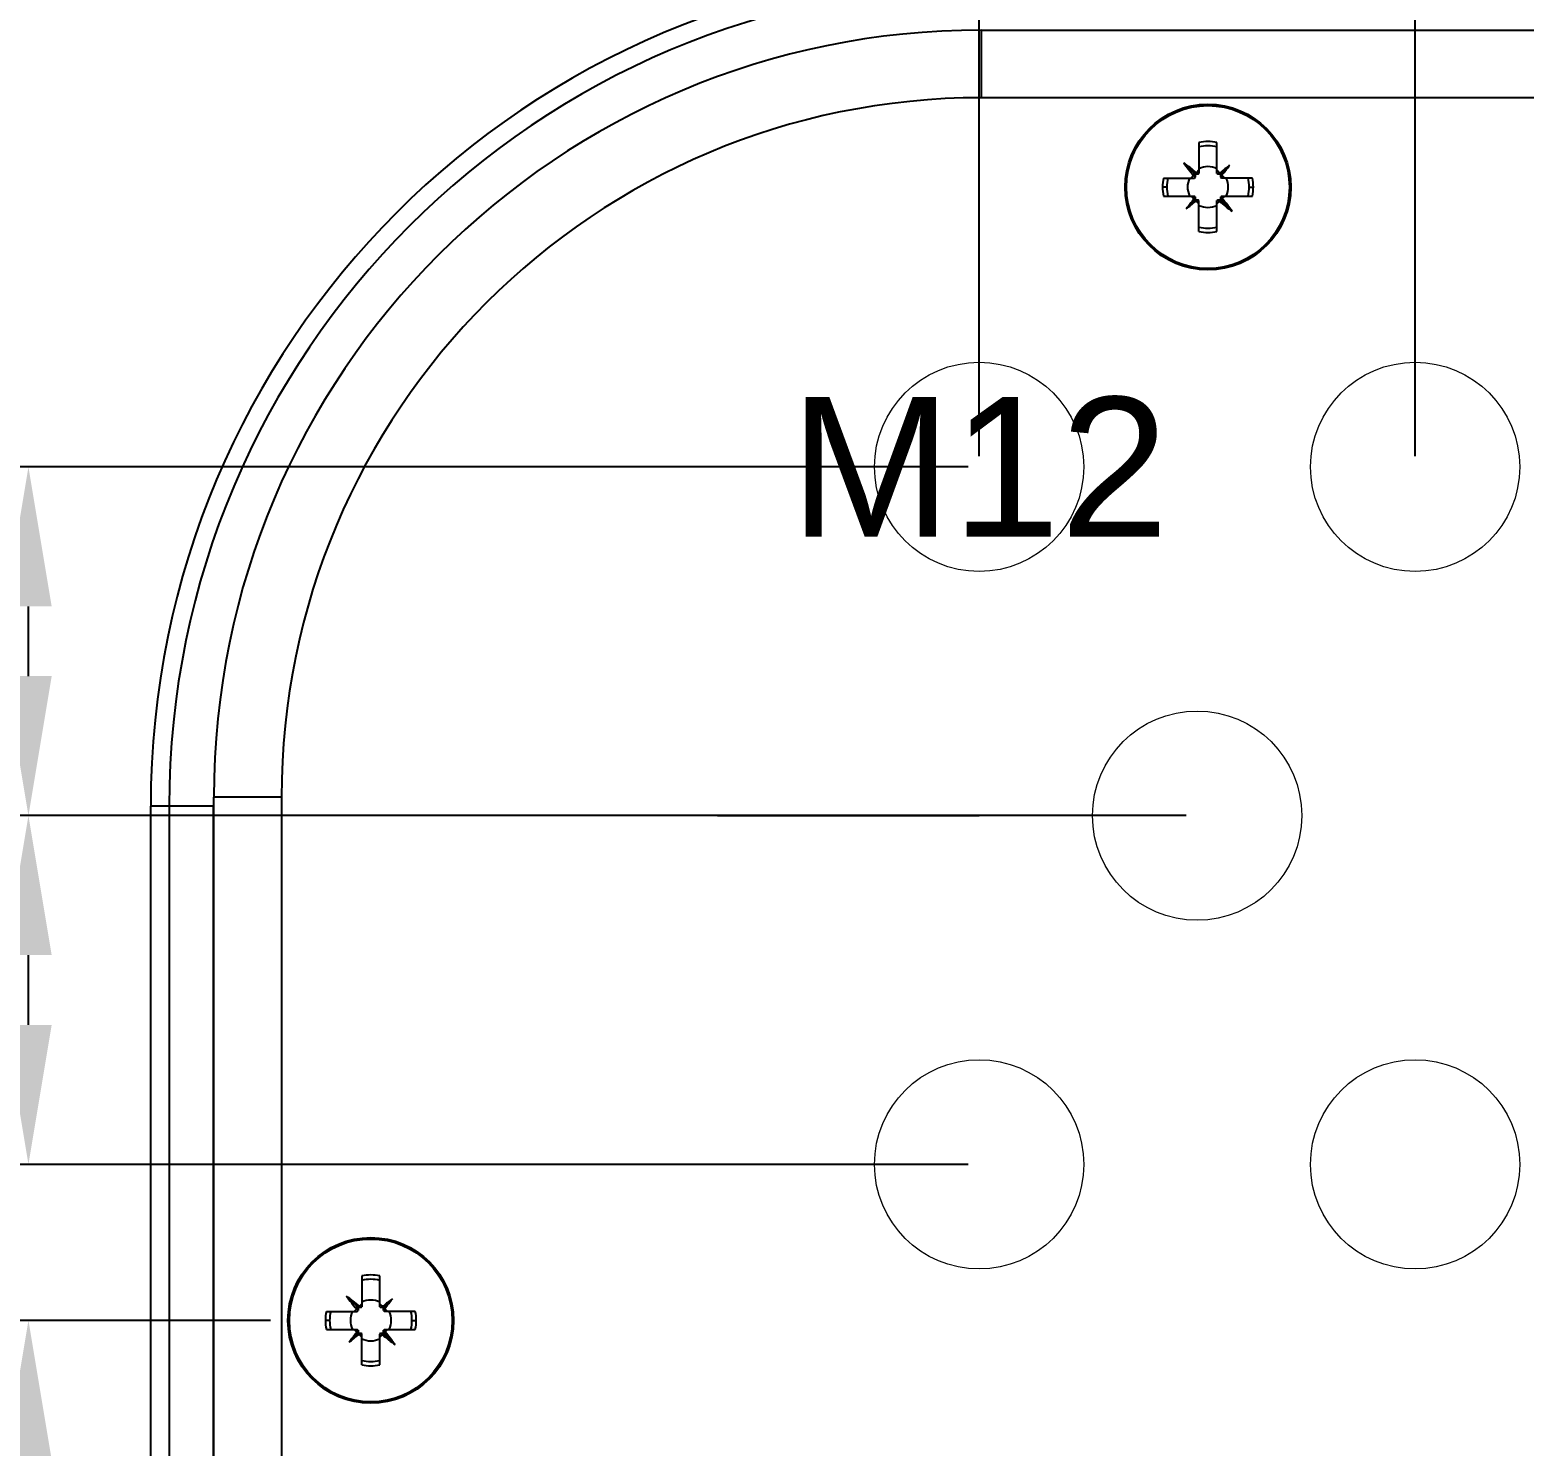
# Model space of a CAD drawing. Header units: millimetres. Extents: x 46697 to 52144, y 25488 to 34806.
# Drawn here: x 50618.9 to 50704.6, y 29644.2 to 29725.4 of the extents above; entities that cross this region are included whole.
import ezdxf

# ---------------------------------------------------------------- set-up
doc = ezdxf.new("R2010")
doc.units = ezdxf.units.MM
doc.layers.add('000-KOTIRANJE', color=254, linetype='Continuous', lineweight=5)
doc.layers.add('000-PI-Oprema', color=30, linetype='Continuous', lineweight=5)
doc.layers.add('000-PI-NO PLOT', color=6, linetype='Continuous', lineweight=5, plot=False)
doc.layers.add('000-PI-ORMAR', color=51, linetype='Continuous')
doc.styles.get("Standard").update_dxf_attribs({"font": 'arial.ttf'})
doc.dimstyles.new('ISO-25-lb', dxfattribs={"dimtxt": 8, "dimasz": 8, "dimexe": 1.25, "dimexo": 0.625, "dimtad": 1, "dimdec": 1, "dimtxsty": 'Standard', "dimcen": 5, "dimadec": 0, "dimazin": 0, "dimtfac": 1, "dimtdec": 1, "dimtmove": 0, "dimatfit": 3, "dimfxl": 1, "dimarcsym": 0})

# ---------------------------------------------------------------- blocks, each defined once
blk = doc.blocks.new('NSYCRN34200_bottom')
at = {"layer": '000-PI-ORMAR'}
for p, q in [((50259.417, 29462.813), (50259.417, 29458.933)), ((50259.417, 29462.813), (50516.417, 29462.813)), ((50516.417, 29458.933), (50259.417, 29458.933)), ((50271.902, 29456.363), (50271.902, 29454.592)), ((50272.932, 29454.592), (50272.932, 29456.363)), ((50271.685, 29454.545), (50271.028, 29455.202)), ((50271.6, 29454.63), (50271.595, 29454.474)), ((50271.6, 29454.63), (50271.756, 29454.635)), ((50271.765, 29454.635), (50271.756, 29454.635)), ((50271.902, 29454.772), (50271.765, 29454.635)), ((50271.765, 29454.635), (50271.855, 29454.545)), ((50273.07, 29454.635), (50272.932, 29454.772)), ((50273.07, 29454.635), (50272.979, 29454.545)), ((50273.127, 29454.635), (50273.07, 29454.635)), ((50273.236, 29454.631), (50273.127, 29454.635)), ((50273.149, 29454.545), (50273.662, 29455.058)), ((50273.236, 29454.631), (50273.239, 29454.523)), ((50270.057, 29453.813), (50269.811, 29453.813)), ((50269.867, 29454.328), (50271.638, 29454.328)), ((50271.595, 29454.465), (50271.458, 29454.328)), ((50271.595, 29454.474), (50271.595, 29454.465)), ((50271.595, 29454.465), (50271.685, 29454.375)), ((50271.638, 29454.328), (50271.685, 29454.375)), ((50271.685, 29454.545), (50271.685, 29454.375)), ((50271.855, 29454.545), (50271.685, 29454.545)), ((50271.855, 29454.545), (50271.902, 29454.592)), ((50272.932, 29454.592), (50272.979, 29454.545)), ((50273.149, 29454.545), (50272.979, 29454.545)), ((50273.149, 29454.375), (50273.149, 29454.545)), ((50273.24, 29454.465), (50273.149, 29454.375)), ((50273.149, 29454.375), (50273.196, 29454.328)), ((50274.968, 29454.328), (50273.196, 29454.328)), ((50273.24, 29454.465), (50273.239, 29454.523)), ((50273.377, 29454.328), (50273.24, 29454.465)), ((50274.777, 29453.813), (50275.024, 29453.813)), ((50269.867, 29453.298), (50271.638, 29453.298)), ((50271.685, 29453.081), (50271.172, 29452.568)), ((50271.458, 29453.298), (50271.595, 29453.16)), ((50271.595, 29453.16), (50271.685, 29453.251)), ((50271.595, 29453.103), (50271.595, 29453.16)), ((50271.599, 29452.994), (50271.595, 29453.103)), ((50271.599, 29452.994), (50271.707, 29452.991)), ((50271.685, 29453.251), (50271.638, 29453.298)), ((50271.685, 29453.251), (50271.685, 29453.081)), ((50271.685, 29453.081), (50271.855, 29453.081)), ((50271.765, 29452.99), (50271.707, 29452.991)), ((50271.765, 29452.99), (50271.855, 29453.081)), ((50271.765, 29452.99), (50271.902, 29452.853)), ((50271.902, 29453.034), (50271.855, 29453.081)), ((50271.902, 29451.262), (50271.902, 29453.034)), ((50272.979, 29453.081), (50272.932, 29453.034)), ((50272.932, 29451.262), (50272.932, 29453.034)), ((50272.932, 29452.853), (50273.07, 29452.99)), ((50273.07, 29452.99), (50272.979, 29453.081)), ((50272.979, 29453.081), (50273.149, 29453.081)), ((50273.079, 29452.99), (50273.07, 29452.99)), ((50273.234, 29452.996), (50273.079, 29452.99)), ((50273.196, 29453.298), (50273.149, 29453.251)), ((50273.149, 29453.081), (50273.149, 29453.251)), ((50273.24, 29453.16), (50273.149, 29453.251)), ((50273.807, 29452.423), (50273.149, 29453.081)), ((50273.196, 29453.298), (50274.968, 29453.298)), ((50273.24, 29453.151), (50273.234, 29452.996)), ((50273.24, 29453.16), (50273.377, 29453.298)), ((50273.24, 29453.16), (50273.24, 29453.151)), ((50215.417, 29358.813), (50215.417, 29418.813)), ((50219.297, 29418.813), (50215.417, 29418.813)), ((50219.297, 29418.813), (50219.297, 29358.813)), ((50211.796, 29359.313), (50211.796, 29418.313)), ((50215.388, 29418.313), (50211.796, 29418.313)), ((50212.857, 29418.313), (50212.857, 29359.313)), ((50215.388, 29359.313), (50215.388, 29418.313)), ((50223.902, 29391.363), (50223.902, 29389.592)), ((50224.932, 29389.592), (50224.932, 29391.363)), ((50223.685, 29389.545), (50223.028, 29390.202)), ((50223.6, 29389.63), (50223.595, 29389.474)), ((50223.6, 29389.63), (50223.756, 29389.635)), ((50223.685, 29389.545), (50223.685, 29389.375)), ((50223.855, 29389.545), (50223.685, 29389.545)), ((50223.765, 29389.635), (50223.756, 29389.635)), ((50223.902, 29389.772), (50223.765, 29389.635)), ((50223.765, 29389.635), (50223.855, 29389.545)), ((50223.855, 29389.545), (50223.902, 29389.592)), ((50225.07, 29389.635), (50224.932, 29389.772)), ((50224.932, 29389.592), (50224.979, 29389.545)), ((50225.07, 29389.635), (50224.979, 29389.545)), ((50225.149, 29389.545), (50224.979, 29389.545)), ((50225.127, 29389.635), (50225.07, 29389.635)), ((50225.236, 29389.631), (50225.127, 29389.635)), ((50225.149, 29389.545), (50225.662, 29390.058)), ((50225.149, 29389.375), (50225.149, 29389.545)), ((50225.236, 29389.631), (50225.239, 29389.523)), ((50225.24, 29389.465), (50225.239, 29389.523)), ((50222.057, 29388.813), (50221.811, 29388.813)), ((50221.867, 29389.328), (50223.638, 29389.328)), ((50223.595, 29389.465), (50223.458, 29389.328)), ((50223.595, 29389.474), (50223.595, 29389.465)), ((50223.595, 29389.465), (50223.685, 29389.375)), ((50223.638, 29389.328), (50223.685, 29389.375)), ((50225.24, 29389.465), (50225.149, 29389.375)), ((50225.149, 29389.375), (50225.196, 29389.328)), ((50226.968, 29389.328), (50225.196, 29389.328)), ((50225.377, 29389.328), (50225.24, 29389.465)), ((50226.777, 29388.813), (50227.024, 29388.813)), ((50221.867, 29388.298), (50223.638, 29388.298)), ((50223.685, 29388.081), (50223.172, 29387.568)), ((50223.458, 29388.298), (50223.595, 29388.16)), ((50223.595, 29388.16), (50223.685, 29388.251)), ((50223.595, 29388.103), (50223.595, 29388.16)), ((50223.599, 29387.994), (50223.595, 29388.103)), ((50223.599, 29387.994), (50223.707, 29387.991)), ((50223.685, 29388.251), (50223.638, 29388.298)), ((50223.685, 29388.251), (50223.685, 29388.081)), ((50223.685, 29388.081), (50223.855, 29388.081)), ((50223.765, 29387.99), (50223.707, 29387.991)), ((50223.765, 29387.99), (50223.855, 29388.081)), ((50223.765, 29387.99), (50223.902, 29387.853)), ((50223.902, 29388.034), (50223.855, 29388.081)), ((50223.902, 29386.262), (50223.902, 29388.034)), ((50224.979, 29388.081), (50224.932, 29388.034)), ((50224.932, 29386.262), (50224.932, 29388.034)), ((50224.932, 29387.853), (50225.07, 29387.99)), ((50225.07, 29387.99), (50224.979, 29388.081)), ((50224.979, 29388.081), (50225.149, 29388.081)), ((50225.079, 29387.99), (50225.07, 29387.99)), ((50225.234, 29387.996), (50225.079, 29387.99)), ((50225.196, 29388.298), (50225.149, 29388.251)), ((50225.149, 29388.081), (50225.149, 29388.251)), ((50225.24, 29388.16), (50225.149, 29388.251)), ((50225.807, 29387.423), (50225.149, 29388.081)), ((50225.196, 29388.298), (50226.968, 29388.298)), ((50225.24, 29388.151), (50225.234, 29387.996)), ((50225.24, 29388.16), (50225.377, 29388.298)), ((50225.24, 29388.16), (50225.24, 29388.151))]:
    blk.add_line(p, q, dxfattribs=at)
for centre, radius in [((50272.417, 29453.813), 4.75), ((50272.417, 29453.813), 4.669), ((50224.417, 29388.813), 4.75), ((50224.417, 29388.813), 4.669)]:
    blk.add_circle(centre, radius, dxfattribs=at)
for centre, radius, start, end in [((50259.917, 29418.313), 48.121, 90, 180), ((50259.917, 29418.313), 47.061, 90, 180), ((50259.417, 29418.813), 44, 90, 180), ((50259.417, 29418.813), 40.12, 90, 180), ((50272.417, 29454.025), 2.394, 77.57905, 102.421), ((50272.417, 29454.001), 2.172, 76.28407, 103.71595), ((50264.103, 29445.561), 11.871, 49.85486, 54.31326), ((50280.557, 29462.04), 11.729, 215.65975, 220.17213), ((50272.417, 29453.813), 1.17, 63.88521, 116.11479), ((50280.707, 29445.595), 11.797, 126.66598, 129.97877), ((50264.122, 29462.164), 11.896, 320.03508, 323.32017), ((50272.213, 29453.812), 2.402, 167.59834, 179.98042), ((50272.212, 29453.813), 2.401, 180.01833, 192.40291), ((50272.238, 29453.812), 2.181, 166.31242, 179.97282), ((50272.238, 29453.814), 2.181, 180.02723, 193.68751), ((50272.417, 29453.813), 1.17, 153.88521, 206.11479), ((50272.417, 29453.813), 1.17, 333.88521, 26.11479), ((50272.596, 29453.812), 2.181, 0.02729, 13.6876), ((50272.596, 29453.814), 2.181, 346.31224, 359.9726), ((50272.622, 29453.812), 2.402, 0.01958, 12.40183), ((50272.622, 29453.814), 2.402, 347.59775, 359.98017), ((50280.71, 29445.464), 11.893, 140.0346, 143.32065), ((50264.127, 29462.031), 11.798, 306.66622, 309.97854), ((50280.726, 29462.056), 11.86, 229.85288, 234.31524), ((50264.277, 29445.585), 11.729, 35.65973, 40.17215), ((50272.417, 29453.813), 1.17, 243.88521, 296.11479), ((50272.417, 29453.625), 2.172, 256.286, 283.71399), ((50272.417, 29453.6), 2.394, 257.57682, 282.42318), ((50259.917, 29418.313), 44.529, 179.35754, 180), ((50224.417, 29389.025), 2.394, 77.57905, 102.421), ((50224.417, 29389.001), 2.172, 76.28407, 103.71595), ((50216.103, 29380.561), 11.871, 49.85486, 54.31326), ((50232.557, 29397.04), 11.729, 215.65975, 220.17213), ((50224.417, 29388.813), 1.17, 63.88521, 116.11479), ((50232.707, 29380.595), 11.797, 126.66598, 129.97877), ((50216.122, 29397.164), 11.896, 320.03508, 323.32017), ((50224.213, 29388.812), 2.402, 167.59834, 179.98042), ((50224.212, 29388.813), 2.401, 180.01833, 192.40291), ((50224.238, 29388.812), 2.181, 166.31242, 179.97282), ((50224.238, 29388.814), 2.181, 180.02723, 193.68751), ((50224.417, 29388.813), 1.17, 153.88521, 206.11479), ((50224.417, 29388.813), 1.17, 333.88521, 26.11479), ((50224.596, 29388.812), 2.181, 0.02729, 13.6876), ((50224.596, 29388.814), 2.181, 346.31224, 359.9726), ((50224.622, 29388.812), 2.402, 0.01958, 12.40183), ((50224.622, 29388.814), 2.402, 347.59775, 359.98017), ((50232.71, 29380.464), 11.893, 140.0346, 143.32065), ((50216.127, 29397.031), 11.798, 306.66622, 309.97854), ((50232.726, 29397.056), 11.86, 229.85288, 234.31524), ((50216.277, 29380.585), 11.729, 35.65973, 40.17215), ((50224.417, 29388.813), 1.17, 243.88521, 296.11479), ((50224.417, 29388.625), 2.172, 256.286, 283.71399), ((50224.417, 29388.6), 2.394, 257.57682, 282.42318)]:
    blk.add_arc(centre, radius, start, end, dxfattribs=at)
blk = doc.blocks.new('*D281')
at = {"layer": '000-KOTIRANJE', "color": 0, "linetype": 'Continuous', "lineweight": -2, "ltscale": 0.25, "transparency": 16777216}
for p, q in [((50673.371, 29700.949), (50673.371, 29738.515)), ((50698.371, 29700.949), (50698.371, 29738.515)), ((50681.371, 29737.265), (50690.371, 29737.265))]:
    blk.add_line(p, q, dxfattribs=at)
at = {"layer": '000-KOTIRANJE', "color": 0, "ltscale": 0.25, "transparency": 16777216}
for points in [[(50681.371, 29738.598), (50681.371, 29735.932), (50673.371, 29737.265)], [(50690.371, 29738.598), (50690.371, 29735.932), (50698.371, 29737.265)]]:
    blk.add_solid(points, dxfattribs=at)
at = {"layer": 'Defpoints', "color": 0, "ltscale": 0.25, "transparency": 16777216}
for p in [(50698.371, 29737.265), (50673.371, 29700.324), (50698.371, 29700.324)]:
    blk.add_point(p, dxfattribs=at)
at = {"layer": '000-KOTIRANJE', "color": 0, "ltscale": 0.25, "transparency": 16777216, "insert": (50685.871, 29741.974), "char_height": 8, "attachment_point": 5}
blk.add_mtext('25', dxfattribs=at)
blk = doc.blocks.new('*D282')
at = {"layer": '000-KOTIRANJE', "color": 0, "linetype": 'Continuous', "lineweight": -2, "ltscale": 0.25, "transparency": 16777216}
for p, q in [((50672.746, 29700.324), (50617.61, 29700.324)), ((50618.86, 29688.324), (50618.86, 29692.324)), ((50685.246, 29680.324), (50617.61, 29680.324))]:
    blk.add_line(p, q, dxfattribs=at)
at = {"layer": '000-KOTIRANJE', "color": 0, "ltscale": 0.25, "transparency": 16777216}
for points in [[(50617.527, 29692.324), (50620.193, 29692.324), (50618.86, 29700.324)], [(50617.527, 29688.324), (50620.193, 29688.324), (50618.86, 29680.324)]]:
    blk.add_solid(points, dxfattribs=at)
at = {"layer": 'Defpoints', "color": 0, "ltscale": 0.25, "transparency": 16777216}
for p in [(50618.86, 29700.324), (50673.371, 29700.324), (50685.871, 29680.324)]:
    blk.add_point(p, dxfattribs=at)
at = {"layer": '000-KOTIRANJE', "color": 0, "ltscale": 0.25, "transparency": 16777216, "insert": (50614.151, 29687.185), "char_height": 8, "attachment_point": 5, "rotation": 90}
blk.add_mtext('20', dxfattribs=at)
blk = doc.blocks.new('*D283')
at = {"layer": '000-KOTIRANJE', "color": 0, "linetype": 'Continuous', "lineweight": -2, "ltscale": 0.25, "transparency": 16777216}
for p, q in [((50685.246, 29680.324), (50617.61, 29680.324)), ((50618.86, 29668.324), (50618.86, 29672.324)), ((50672.746, 29660.324), (50617.61, 29660.324))]:
    blk.add_line(p, q, dxfattribs=at)
at = {"layer": '000-KOTIRANJE', "color": 0, "ltscale": 0.25, "transparency": 16777216}
for points in [[(50617.527, 29672.324), (50620.193, 29672.324), (50618.86, 29680.324)], [(50617.527, 29668.324), (50620.193, 29668.324), (50618.86, 29660.324)]]:
    blk.add_solid(points, dxfattribs=at)
at = {"layer": 'Defpoints', "color": 0, "ltscale": 0.25, "transparency": 16777216}
for p in [(50618.86, 29680.324), (50685.871, 29680.324), (50673.371, 29660.324)]:
    blk.add_point(p, dxfattribs=at)
at = {"layer": '000-KOTIRANJE', "color": 0, "ltscale": 0.25, "transparency": 16777216, "insert": (50614.151, 29670.324), "char_height": 8, "attachment_point": 5, "rotation": 90}
blk.add_mtext('20', dxfattribs=at)
blk = doc.blocks.new('*U308')
at = {"layer": '000-PI-Oprema', "ltscale": 0.25}
blk.add_circle((0, 0), 6, dxfattribs=at)
blk = doc.blocks.new('*U309')
at = {"layer": '000-PI-Oprema', "color": 0, "linetype": 'ByBlock', "lineweight": -2, "transparency": 16777216}
for p in [(0, 0), (25, 0), (0, -40), (25, -40)]:
    blk.add_blockref('*U308', p, dxfattribs=at)
blk = doc.blocks.new('*U310')
at = {"layer": '000-PI-Oprema', "ltscale": 0.25}
blk.add_circle((0, 0), 6, dxfattribs=at)
blk = doc.blocks.new('*U311')
at = {"layer": '000-PI-Oprema', "color": 0, "linetype": 'ByBlock', "lineweight": -2, "transparency": 16777216}
blk.add_blockref('*U310', (0, 0), dxfattribs=at)
blk = doc.blocks.new('*D364')
at = {"layer": '000-KOTIRANJE', "color": 0, "linetype": 'Continuous', "lineweight": -2, "ltscale": 0.25, "transparency": 16777216}
for p, q in [((50632.746, 29651.374), (50617.61, 29651.374)), ((50618.86, 29627.374), (50618.86, 29643.374)), ((50672.746, 29619.374), (50617.61, 29619.374))]:
    blk.add_line(p, q, dxfattribs=at)
at = {"layer": '000-KOTIRANJE', "color": 0, "ltscale": 0.25, "transparency": 16777216}
for points in [[(50617.527, 29643.374), (50620.193, 29643.374), (50618.86, 29651.374)], [(50617.527, 29627.374), (50620.193, 29627.374), (50618.86, 29619.374)]]:
    blk.add_solid(points, dxfattribs=at)
at = {"layer": 'Defpoints', "color": 0, "ltscale": 0.25, "transparency": 16777216}
for p in [(50618.86, 29651.374), (50633.371, 29651.374), (50673.371, 29619.374)]:
    blk.add_point(p, dxfattribs=at)
at = {"layer": '000-KOTIRANJE', "color": 0, "ltscale": 0.25, "transparency": 16777216, "insert": (50614.148, 29635.374), "char_height": 8, "attachment_point": 5, "rotation": 90}
blk.add_mtext('32', dxfattribs=at)

msp = doc.modelspace()

# ---------------------------------------------------------------- linework, layer by layer
at = {"layer": '000-PI-ORMAR', "ltscale": 0.25}
msp.add_line((50658.371, 29680.324), (50673.371, 29680.324), dxfattribs=at)

# ---------------------------------------------------------------- block references
at = {"layer": '000-PI-Oprema'}
for name, p in [('*U309', (50673.371, 29700.324)), ('*U311', (50685.871, 29680.324))]:
    msp.add_blockref(name, p, dxfattribs=at)
at = {"layer": '000-PI-ORMAR'}
msp.add_blockref('NSYCRN34200_bottom', (414.074, 262.562), dxfattribs=at)

# ---------------------------------------------------------------- texts
at = {"layer": '000-PI-NO PLOT', "ltscale": 0.25, "insert": (50673.371, 29700.324), "char_height": 8, "attachment_point": 5}
msp.add_mtext_dynamic_manual_height_columns('\\pxqc;M12', width=52.42654, gutter_width=12.5, heights=[0], dxfattribs=at)

# ---------------------------------------------------------------- dimensions: what is measured, and where the dimension line sits
at = {"layer": '000-KOTIRANJE', "ltscale": 0.25}
dim = msp.add_linear_dim(base=(50698.371, 29737.265), p1=(50673.371, 29700.324), p2=(50698.371, 29700.324), dimstyle='ISO-25-lb', dxfattribs=at)
dim.commit()
dim.dimension.update_dxf_attribs({"geometry": '*D281', "text_midpoint": (50685.871, 29737.265), "dimtype": 160})
dim = msp.add_linear_dim(base=(50618.86, 29700.324), p1=(50685.871, 29680.324), p2=(50673.371, 29700.324), angle=90, dimstyle='ISO-25-lb', dxfattribs=at)
dim.commit()
dim.dimension.update_dxf_attribs({"geometry": '*D282', "text_midpoint": (50618.86, 29687.185), "dimtype": 160})
for base, p1, p2, picture, middle in [((50618.86, 29680.324), (50673.371, 29660.324), (50685.871, 29680.324), '*D283', (50614.151, 29670.324)), ((50618.86, 29651.374), (50673.371, 29619.374), (50633.371, 29651.374), '*D364', (50614.148, 29635.374))]:
    dim = msp.add_linear_dim(base=base, p1=p1, p2=p2, angle=90, dimstyle='ISO-25-lb', dxfattribs=at)
    dim.commit()
    dim.dimension.update_dxf_attribs({"geometry": picture, "text_midpoint": middle})

doc.saveas('drawing.dxf')
